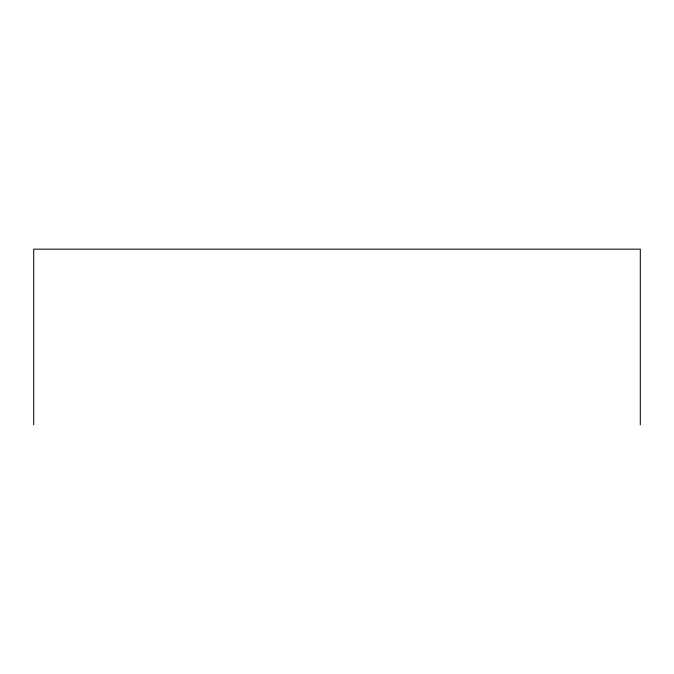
<?xml version="1.0" encoding="UTF-8"?>
<svg xmlns="http://www.w3.org/2000/svg" width="674" height="674" viewBox="0 0 674 674"><rect width="100%" height="100%" fill="white"/><g stroke="black" fill="none" stroke-linecap="round" stroke-linejoin="round"><path stroke-width="1.01" d="M640.3 424.847L640.3 249.153L33.7 249.153L33.7 424.847"/></g></svg>
